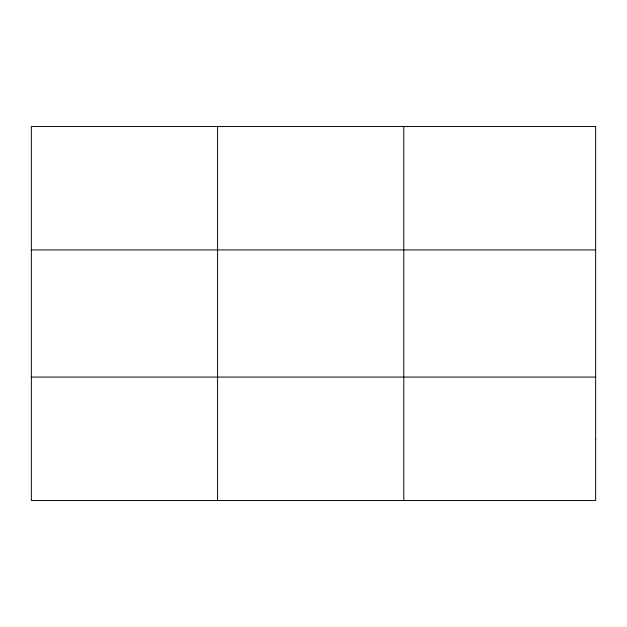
<?xml version="1.0" encoding="UTF-8"?>
<svg xmlns="http://www.w3.org/2000/svg" width="627" height="627" viewBox="0 0 627 627"><rect width="100%" height="100%" fill="white"/><g stroke="black" fill="none" stroke-linecap="round" stroke-linejoin="round"><path stroke-width="0.94" d="M217.569 500.471L217.569 126.529M403.788 500.471L403.788 126.529M31.35 249.93L595.65 249.93M31.35 377.07L595.65 377.07M595.65 438.775L595.65 500.471L31.35 500.471L31.35 126.529L595.65 126.529L595.65 438.775"/></g></svg>
